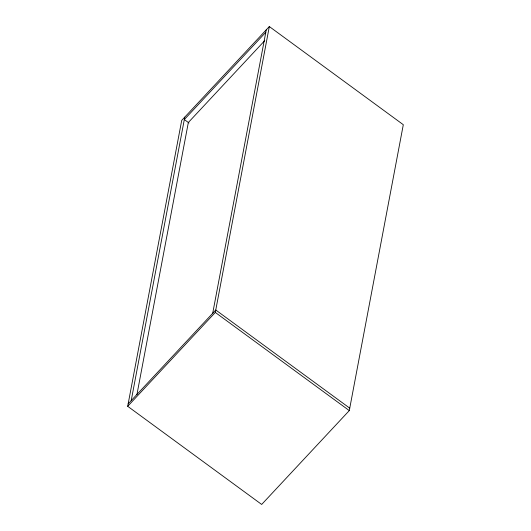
<?xml version="1.0" encoding="UTF-8"?>
<svg xmlns="http://www.w3.org/2000/svg" width="531" height="531" viewBox="0 0 531 531"><rect width="100%" height="100%" fill="white"/><g stroke="black" fill="none" stroke-linecap="round" stroke-linejoin="round"><path stroke-width="0.8" d="M127.692 406.295L181.708 120.404L269.323 26.55L403.308 124.705L349.292 410.596L261.677 504.45L127.692 406.295L215.307 312.434L269.323 26.55M131.217 400.58L184.775 117.125M136.932 394.566L188.339 122.495L264.723 40.661M212.699 313.29L266.257 29.836M265.799 32.265L184.317 119.548L188.983 122.966M128.15 403.865L215.765 310.011L349.75 408.166M215.307 312.434L349.292 410.596"/></g></svg>
